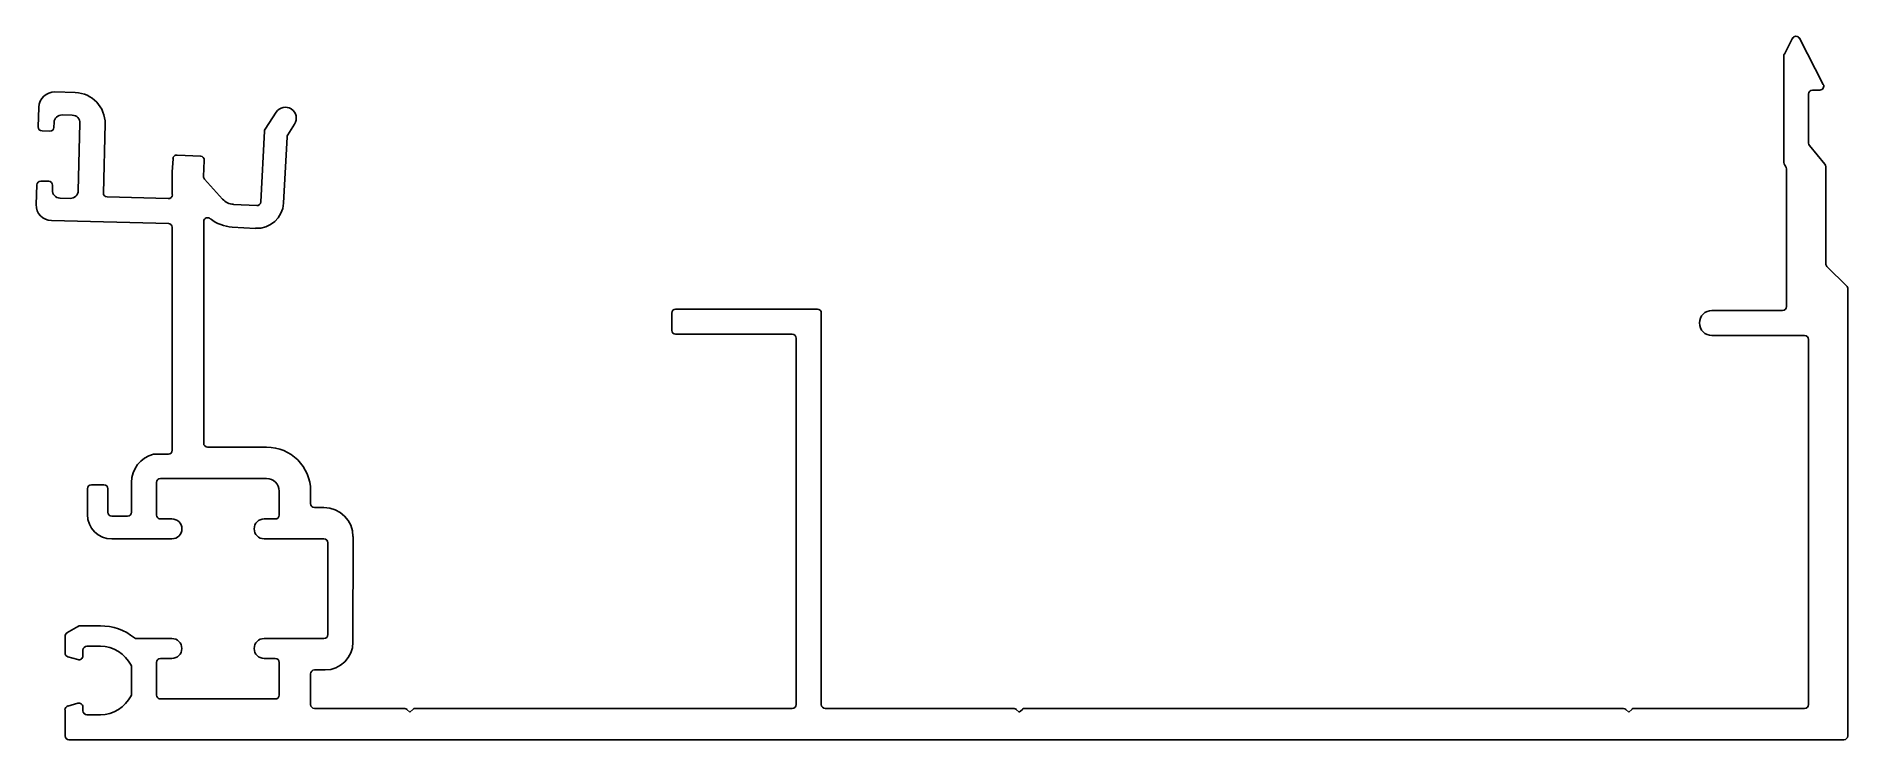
# Model space of a CAD drawing. Extents: x -51 to 65, y 1 to 46.
import ezdxf

# ---------------------------------------------------------------- set-up
doc = ezdxf.new("R2010")
doc.units = 0
doc.layers.add('1', color=4, linetype='CONTINUOUS')

msp = doc.modelspace()

# ---------------------------------------------------------------- linework, layer by layer
at = {"layer": '1', "color": 7}
for p, q in [((61.34, 45.86), (60.82, 44.85)), ((63.3, 42.92), (61.78, 45.86)), ((60.79, 44.74), (60.79, 37.94)), ((-48.04, 42.4), (-49.34, 42.44)), ((62.36, 39.18), (62.36, 42.31)), ((62.61, 42.56), (63.08, 42.56)), ((-50.36, 41.46), (-50.4, 40.21)), ((-49.4, 40.19), (-49.39, 40.49)), ((-48.88, 40.98), (-48.23, 40.96)), ((-47.74, 40.45), (-47.85, 36.15)), ((-46.25, 36), (-46.14, 40.4)), ((-35.24, 41.15), (-35.95, 40.07)), ((-34.51, 39.7), (-34.07, 40.39)), ((-50.15, 39.96), (-49.65, 39.95)), ((-35.99, 39.95), (-36.22, 35.44)), ((-34.77, 35.36), (-34.55, 39.58)), ((-41.81, 38.19), (-41.86, 37.35)), ((-40.05, 38.35), (-41.55, 38.42)), ((-39.87, 37.06), (-39.82, 38.08)), ((63.4, 37.85), (62.42, 39.02)), ((-41.86, 37.35), (-41.86, 35.9)), ((60.85, 37.78), (60.9, 37.72)), ((60.96, 37.55), (60.96, 28.77)), ((63.46, 31.5), (63.46, 37.68)), ((-50.49, 36.52), (-50.53, 35.27)), ((-49.74, 36.75), (-50.24, 36.76)), ((-49.5, 36.19), (-49.49, 36.49)), ((-38.66, 35.61), (-39.81, 36.88)), ((-48.36, 35.66), (-49.01, 35.68)), ((-42.12, 35.65), (-46.01, 35.75)), ((-36.48, 35.2), (-37.97, 35.28)), ((-49.55, 34.24), (-42.09, 34.05)), ((-41.86, 33.82), (-41.86, 19.61)), ((-39.86, 20.06), (-39.86, 34.19)), ((-38.04, 33.83), (-36.56, 33.75)), ((64.79, 30.07), (63.53, 31.32)), ((64.86, 1.41), (64.86, 29.9)), ((-10.05, 28.35), (-10.05, 27.25)), ((-0.77, 28.6), (-9.8, 28.6)), ((-0.52, 3.41), (-0.52, 28.35)), ((60.71, 28.52), (56.21, 28.52)), ((-9.8, 27), (-2.37, 27)), ((-2.12, 26.75), (-2.12, 3.41)), ((56.21, 26.92), (62.11, 26.92)), ((62.36, 26.67), (62.36, 3.41)), ((-35.85, 19.81), (-39.61, 19.81)), ((-42.11, 19.36), (-43.05, 19.36)), ((-46.21, 17.41), (-47.01, 17.41)), ((-44.46, 17.56), (-44.46, 15.66)), ((-42.86, 15.48), (-42.86, 17.56)), ((-42.61, 17.81), (-35.85, 17.81)), ((-47.26, 17.16), (-47.26, 15.51)), ((-45.96, 15.66), (-45.96, 17.16)), ((-35.05, 17.01), (-35.05, 15.48)), ((-33.05, 16.21), (-33.05, 17.01)), ((-44.71, 15.41), (-45.71, 15.41)), ((-41.88, 15.23), (-42.61, 15.23)), ((-35.3, 15.23), (-36.01, 15.23)), ((-32.2, 15.96), (-32.8, 15.96)), ((-45.71, 13.96), (-41.88, 13.96)), ((-36.01, 13.96), (-35.3, 13.96)), ((-35.3, 13.96), (-32.2, 13.96)), ((-30.35, 7.39), (-30.34, 14.11)), ((-31.95, 13.71), (-31.95, 7.86)), ((-47.84, 8.39), (-48.57, 7.97)), ((-46.44, 8.42), (-47.72, 8.42)), ((-48.69, 7.75), (-48.69, 6.69)), ((-47.3, 7.12), (-46.44, 7.12)), ((-41.89, 7.61), (-44.11, 7.61)), ((-35.3, 7.61), (-36.01, 7.61)), ((-32.2, 7.61), (-35.3, 7.61)), ((-48.51, 6.45), (-47.88, 6.27)), ((-47.55, 6.51), (-47.55, 6.87)), ((-44.46, 5.8), (-44.46, 4.08)), ((-42.86, 4.01), (-42.86, 6.09)), ((-42.61, 6.34), (-41.89, 6.34)), ((-36.01, 6.34), (-35.3, 6.34)), ((-35.05, 6.09), (-35.05, 4.01)), ((-33.05, 3.41), (-33.05, 5.36)), ((-32.8, 5.61), (-32.13, 5.61)), ((-47.88, 3.49), (-48.51, 3.31)), ((-35.3, 3.76), (-42.61, 3.76)), ((-48.69, 3.07), (-48.69, 1.41)), ((-47.55, 3.01), (-47.55, 3.25)), ((-46.44, 2.76), (-47.3, 2.76)), ((-27.05, 3.16), (-32.8, 3.16)), ((-26.72, 2.91), (-26.91, 3.1)), ((-26.53, 3.1), (-26.72, 2.91)), ((-26.72, 2.91), (-26.72, 2.91)), ((-26.72, 2.91), (-26.72, 2.91)), ((-2.37, 3.16), (-26.38, 3.16)), ((11.76, 3.16), (-0.27, 3.16)), ((12.09, 2.91), (11.9, 3.1)), ((12.29, 3.1), (12.09, 2.91)), ((12.09, 2.91), (12.09, 2.91)), ((12.09, 2.91), (12.09, 2.91)), ((50.57, 3.16), (12.43, 3.16)), ((50.91, 2.91), (50.72, 3.1)), ((51.1, 3.1), (50.91, 2.91)), ((50.91, 2.91), (50.91, 2.91)), ((50.91, 2.91), (50.91, 2.91)), ((62.11, 3.16), (51.24, 3.16)), ((-48.44, 1.16), (64.61, 1.16))]:
    msp.add_line(p, q, dxfattribs=at)
for centre, radius, start, end in [((61.56, 45.74), 0.25, 27.3589, 152.6411), ((61.04, 44.74), 0.25, 152.6411, 180), ((63.08, 42.81), 0.25, 270, 27.3589), ((-49.36, 41.44), 1, 88.5, 178.5), ((-48.09, 40.45), 1.95, 358.5, 88.5), ((62.61, 42.31), 0.25, 90, 180), ((-48.89, 40.48), 0.5, 88.5, 178.5), ((-48.24, 40.46), 0.5, 358.5, 88.5), ((-34.66, 40.77), 0.7, 327, 147), ((-50.15, 40.21), 0.25, 178.5, 268.5), ((-49.65, 40.19), 0.25, 268.5, 358.5), ((-35.74, 39.93), 0.25, 147, 177), ((-34.3, 39.57), 0.25, 147, 177), ((-41.57, 38.17), 0.25, 87, 177), ((-40.07, 38.1), 0.25, 357, 87), ((62.61, 39.18), 0.25, 180, 220), ((-39.62, 37.05), 0.25, 177, 222), ((61.04, 37.94), 0.25, 180, 220), ((60.71, 37.55), 0.25, 360, 40), ((63.2, 37.68), 0.254, 360, 40), ((-50.24, 36.51), 0.25, 88.5, 178.5), ((-49.74, 36.5), 0.25, 358.5, 88.5), ((-49, 36.18), 0.5, 178.5, 268.5), ((-48.35, 36.16), 0.5, 268.5, 358.5), ((-46, 36), 0.25, 178.5, 268.5), ((-42.11, 35.9), 0.256, 269.2758, 358.7177), ((-49.53, 35.24), 1, 178.5, 268.5), ((-37.91, 36.28), 1, 222, 267), ((-36.47, 35.45), 1.7, 267, 357), ((-36.47, 35.45), 0.25, 267, 357), ((-42.11, 33.8), 0.25, 6.1509, 86.1676), ((-39.61, 34.18), 0.25, 46.7036, 177), ((-37.91, 36.28), 2.45, 231.533, 267), ((63.71, 31.5), 0.254, 180, 225), ((64.61, 29.9), 0.25, 0, 45), ((-9.8, 28.35), 0.25, 90, 180), ((-0.77, 28.35), 0.25, 0, 90), ((56.21, 27.72), 0.8, 90, 270), ((60.71, 28.77), 0.25, 270, 360), ((-9.8, 27.25), 0.25, 180, 270), ((-2.37, 26.75), 0.25, 0, 90), ((62.11, 26.67), 0.25, 360, 90), ((-39.61, 20.06), 0.25, 180, 270), ((-35.85, 17.01), 2.8, 360, 90), ((-42.61, 17.56), 1.85, 103.7741, 180), ((-42.11, 19.61), 0.25, 270, 0), ((-47.01, 17.16), 0.25, 90, 180), ((-46.21, 17.16), 0.25, 0, 90), ((-42.61, 17.56), 0.25, 90, 180), ((-35.85, 17.01), 0.8, 0, 90), ((-32.8, 16.21), 0.25, 180, 270), ((-45.71, 15.51), 1.55, 180, 270), ((-45.71, 15.66), 0.25, 180, 270), ((-44.71, 15.66), 0.25, 270, 360), ((-42.61, 15.48), 0.25, 180, 270), ((-41.88, 14.6), 0.635, 270, 90), ((-36.01, 14.6), 0.635, 90, 270), ((-35.3, 15.48), 0.25, 270, 360), ((-32.2, 14.11), 1.85, 360, 90), ((-32.2, 13.71), 0.25, 360, 90), ((-47.72, 8.17), 0.25, 90, 120), ((-46.44, 4.94), 3.48, 51.4929, 90), ((-48.44, 7.75), 0.25, 120, 180), ((-47.3, 6.87), 0.25, 90, 180), ((-46.44, 4.94), 2.18, 26.4254, 90), ((-44.11, 7.86), 0.25, 231.4929, 270), ((-41.89, 6.98), 0.635, 270, 90), ((-36.01, 6.98), 0.635, 90, 270), ((-32.2, 7.86), 0.25, 270, 360), ((-32.13, 7.39), 1.78, 270, 359.9615), ((-48.44, 6.69), 0.25, 180, 253.8557), ((-47.81, 6.51), 0.254, 253.8557, 360), ((-44.71, 5.8), 0.25, 0, 26.4254), ((-42.61, 6.09), 0.25, 90, 180), ((-35.3, 6.09), 0.25, 0, 90), ((-32.8, 5.36), 0.25, 90, 180), ((-47.81, 3.25), 0.254, 0, 106.1443), ((-46.44, 4.94), 2.18, 270, 333.5746), ((-44.71, 4.08), 0.25, 333.5746, 360), ((-42.61, 4.01), 0.25, 180, 270), ((-35.3, 4.01), 0.25, 270, 360), ((-48.44, 3.07), 0.254, 106.1443, 180), ((-47.3, 3.01), 0.25, 180, 270), ((-32.8, 3.41), 0.25, 180, 270), ((-27.06, 2.94), 0.217, 45.7337, 87.9102), ((-26.38, 2.96), 0.203, 90, 135), ((-2.37, 3.41), 0.25, 270, 360), ((-0.27, 3.41), 0.25, 180, 270), ((11.75, 2.94), 0.217, 45.7337, 87.9102), ((12.43, 2.96), 0.203, 90, 135), ((50.57, 2.94), 0.217, 45.7337, 87.9102), ((51.24, 2.96), 0.203, 90, 135), ((62.11, 3.41), 0.25, 270, 360), ((-48.44, 1.41), 0.25, 180, 270), ((64.61, 1.41), 0.25, 270, 360)]:
    msp.add_arc(centre, radius, start, end, dxfattribs=at)

doc.saveas('drawing.dxf')
